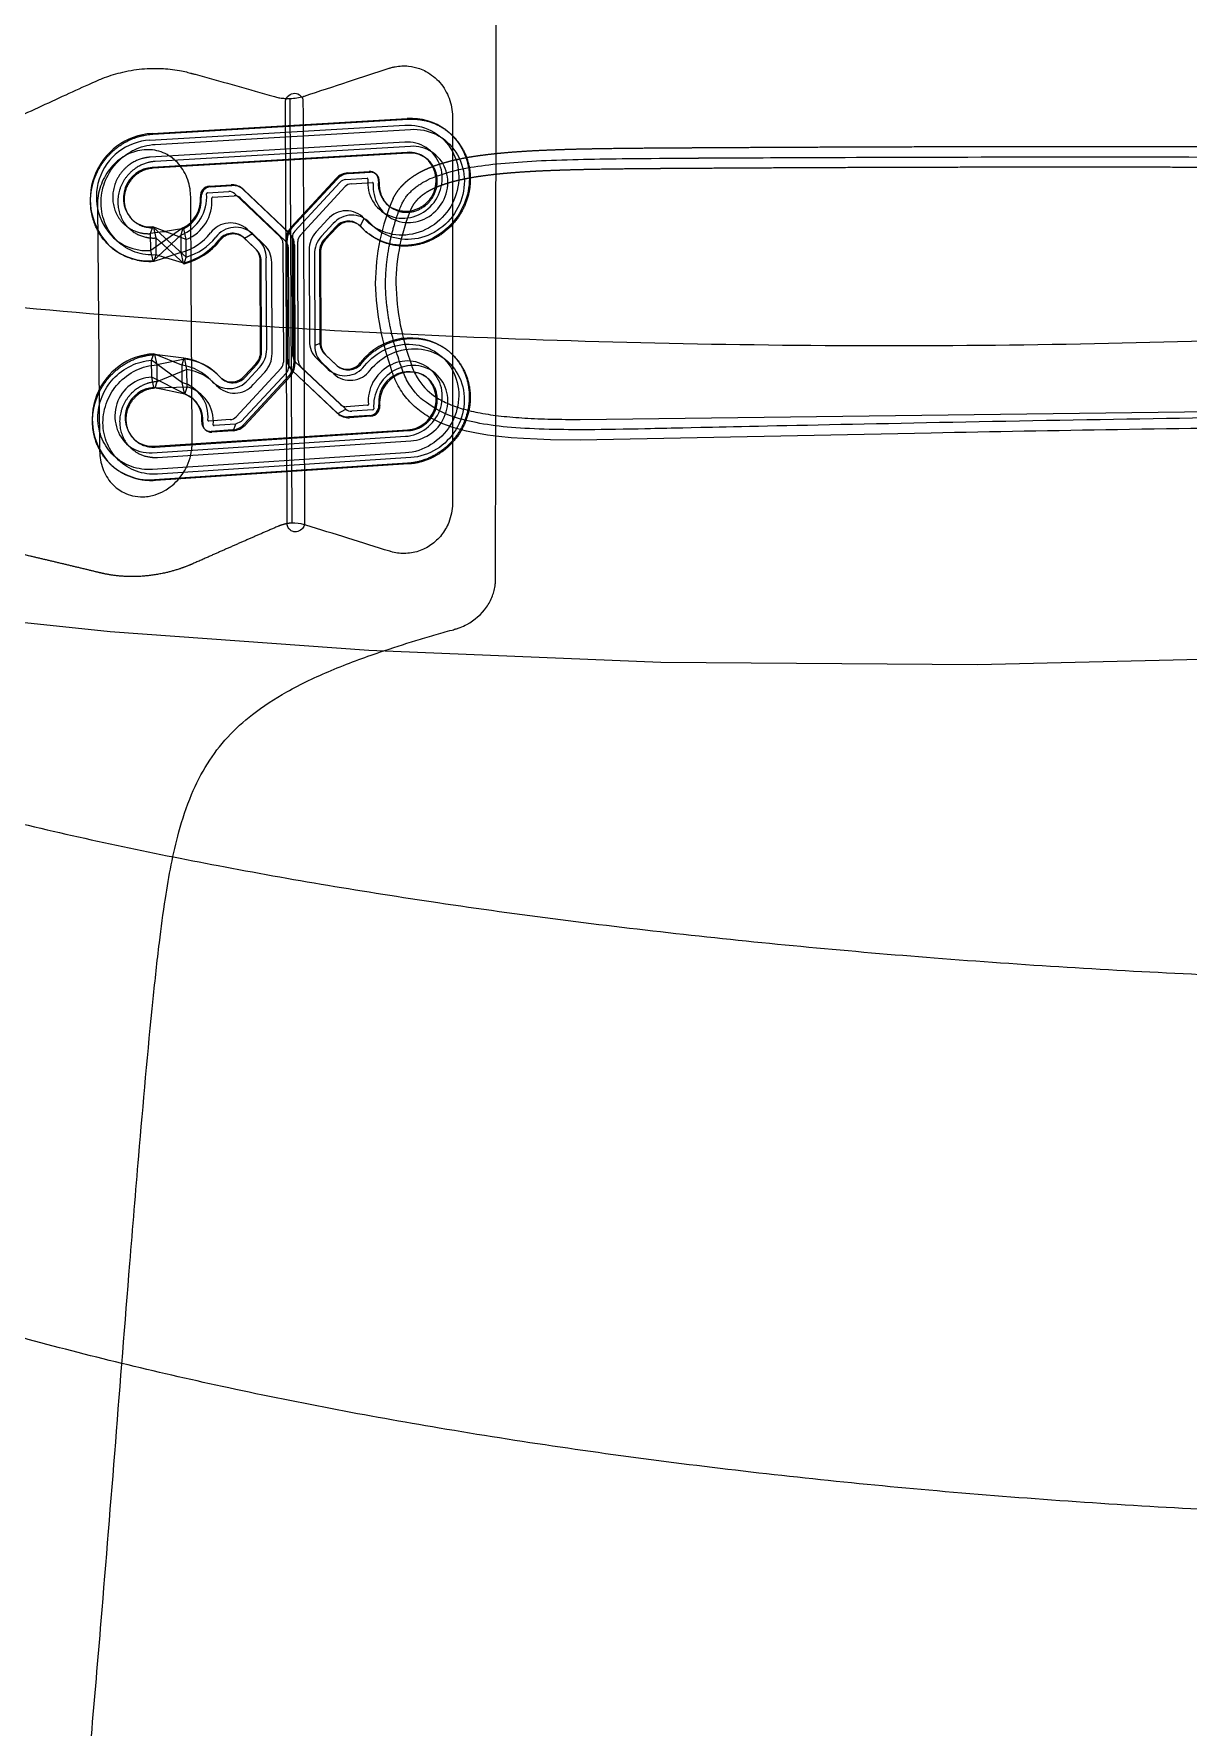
# Model space of a CAD drawing. Header units: millimetres. Extents: x 0 to 1863, y -681 to 0.
# Drawn here: x 881.3 to 947.8, y -183.3 to -85.7 of the extents above; entities that cross this region are included whole.
import ezdxf

# ---------------------------------------------------------------- set-up
doc = ezdxf.new("R2010")
doc.units = ezdxf.units.MM
doc.header["$MEASUREMENT"] = 0
doc.layers.add('Make2D$hidden$lines', color=7, linetype='Continuous', true_color=0xffffff)
doc.layers.add('Make2D$visible$lines', color=178, linetype='Continuous', true_color=0x000000)

msp = doc.modelspace()

# ---------------------------------------------------------------- linework, layer by layer
at = {"layer": 'Make2D$hidden$lines'}
for p, q in [((896.058, -89.441), (896.158, -113.923)), ((888.108, -91.461), (902.815, -90.599)), ((888.158, -91.501), (902.868, -90.639)), ((887.987, -91.851), (902.683, -90.988)), ((888.286, -92.094), (903.001, -91.228)), ((905.037, -91.258), (905.064, -91.279)), ((902.684, -91.964), (887.995, -92.832)), ((902.817, -92.553), (888.122, -93.424)), ((902.87, -92.594), (888.172, -93.465)), ((903.002, -92.206), (888.293, -93.076)), ((899.395, -93.733), (900.628, -93.66)), ((899.448, -93.774), (900.68, -93.7)), ((891.421, -94.499), (892.663, -94.424)), ((891.471, -94.54), (892.713, -94.465)), ((893.29, -94.622), (893.312, -94.64)), ((893.327, -94.653), (893.346, -94.671)), ((893.346, -94.671), (895.975, -97.176)), ((896.122, -96.871), (898.719, -94.06)), ((896.173, -96.913), (898.771, -94.1)), ((896.333, -97.092), (898.928, -94.282)), ((896.642, -97.341), (899.241, -94.528)), ((899.266, -94.119), (900.498, -94.046)), ((899.579, -94.364), (900.813, -94.29)), ((900.961, -93.761), (900.988, -93.782)), ((891.297, -94.886), (892.538, -94.812)), ((891.601, -95.133), (892.843, -95.059)), ((892.88, -94.935), (895.509, -97.438)), ((893.185, -95.182), (895.817, -97.688)), ((893.397, -94.712), (896.027, -97.217)), ((901.775, -95.654), (901.757, -95.64)), ((887.054, -96.513), (887.02, -96.485)), ((898.238, -96.412), (897.571, -97.135)), ((900.108, -96.808), (900.339, -96.365)), ((888.028, -97.237), (888.148, -96.852)), ((888.716, -97.132), (888.028, -97.237)), ((888.035, -98.214), (888.028, -97.237)), ((889.752, -97), (888.035, -98.214)), ((888.148, -96.852), (888.198, -96.894)), ((890.066, -97.573), (888.148, -96.852)), ((889.766, -97.322), (888.163, -98.807)), ((888.198, -96.894), (888.326, -97.487)), ((890.073, -98.586), (888.198, -96.894)), ((888.326, -97.487), (888.333, -98.465)), ((889.951, -98.98), (888.326, -97.487)), ((889.937, -96.946), (888.747, -97.128)), ((889.887, -96.905), (889.766, -97.322)), ((889.766, -97.322), (889.772, -98.334)), ((889.887, -96.905), (889.774, -96.984)), ((889.937, -96.946), (889.887, -96.905)), ((890.066, -97.573), (889.937, -96.946)), ((890.073, -98.586), (890.066, -97.573)), ((893.331, -97.416), (893.359, -97.438)), ((893.38, -97.459), (893.358, -97.439)), ((894.057, -98.102), (893.38, -97.459)), ((893.431, -97.501), (893.897, -97.238)), ((894.108, -98.144), (893.431, -97.501)), ((894.268, -97.632), (893.591, -96.989)), ((894.574, -97.882), (893.897, -97.238)), ((895.872, -104.436), (895.844, -97.578)), ((895.923, -104.479), (895.895, -97.619)), ((896.222, -104.298), (896.194, -97.445)), ((898.55, -96.66), (897.881, -97.384)), ((898.707, -96.84), (898.04, -97.562)), ((898.759, -96.881), (898.091, -97.604)), ((899.998, -96.703), (900.02, -96.721)), ((900.548, -97.218), (900.523, -97.199)), ((888.163, -98.807), (888.035, -98.214)), ((888.333, -98.465), (888.212, -98.848)), ((889.859, -98.925), (888.333, -98.465)), ((889.772, -98.334), (888.784, -98.66)), ((889.772, -98.334), (889.901, -98.937)), ((889.951, -98.98), (890.073, -98.586)), ((895.651, -97.774), (895.68, -104.643)), ((895.959, -98.025), (895.988, -104.903)), ((896.26, -97.849), (896.287, -104.721)), ((896.311, -97.891), (896.338, -104.764)), ((896.529, -104.557), (896.503, -97.694)), ((897.154, -98.193), (897.173, -103.436)), ((897.464, -98.443), (897.482, -103.693)), ((897.762, -98.268), (897.779, -103.513)), ((897.813, -98.309), (897.831, -103.556)), ((888.212, -98.848), (888.163, -98.807)), ((888.754, -98.67), (888.212, -98.848)), ((889.901, -98.937), (889.881, -98.931)), ((889.901, -98.937), (889.924, -98.957)), ((889.944, -98.974), (889.951, -98.98)), ((894.367, -104.038), (894.342, -98.776)), ((894.418, -104.081), (894.393, -98.818)), ((894.719, -103.9), (894.694, -98.641)), ((895.025, -104.158), (895.002, -98.893)), ((888.083, -104.542), (888.203, -104.164)), ((888.203, -104.164), (888.252, -104.207)), ((888.284, -104.197), (888.203, -104.164)), ((888.252, -104.207), (888.38, -104.801)), ((889.938, -104.427), (888.252, -104.207)), ((889.816, -104.815), (888.311, -104.208)), ((889.938, -104.427), (889.816, -104.815)), ((889.988, -104.47), (889.938, -104.427)), ((897.831, -103.556), (897.482, -103.693)), ((897.596, -104.436), (898.266, -105.071)), ((898.061, -104.18), (898.731, -104.816)), ((898.113, -104.223), (898.782, -104.859)), ((889.823, -105.819), (888.083, -104.542)), ((888.09, -105.512), (888.083, -104.542)), ((889.988, -104.47), (888.38, -104.801)), ((888.38, -104.801), (888.387, -105.773)), ((890.116, -105.075), (888.387, -105.773)), ((889.816, -104.815), (889.823, -105.819)), ((890.116, -105.075), (889.988, -104.47)), ((890.123, -106.081), (890.116, -105.075)), ((895.541, -104.995), (892.95, -107.799)), ((895.849, -105.255), (893.253, -108.063)), ((896.009, -105.425), (893.417, -108.23)), ((893.422, -105.465), (894.09, -104.742)), ((893.473, -105.508), (894.141, -104.786)), ((893.636, -105.678), (894.303, -104.956)), ((893.941, -105.939), (894.609, -105.216)), ((898.758, -107.567), (896.155, -105.103)), ((898.81, -107.611), (896.206, -105.147)), ((898.965, -107.096), (896.363, -104.632)), ((899.276, -107.357), (896.671, -104.891)), ((897.905, -104.695), (898.576, -105.33)), ((898.731, -104.816), (898.773, -104.853)), ((898.781, -104.86), (898.773, -104.853)), ((889.951, -106.446), (888.09, -105.512)), ((888.217, -106.106), (888.09, -105.512)), ((888.267, -106.149), (888.217, -106.106)), ((888.341, -106.133), (888.217, -106.106)), ((888.387, -105.773), (888.267, -106.149)), ((890.123, -106.081), (888.267, -106.149)), ((890.001, -106.49), (888.37, -106.139)), ((889.823, -105.819), (889.951, -106.446)), ((890.001, -106.49), (890.123, -106.081)), ((892.12, -105.599), (892.094, -105.578)), ((896.061, -105.468), (893.467, -108.274)), ((903.921, -105.519), (903.955, -105.547)), ((890.441, -106.736), (889.951, -106.446)), ((889.951, -106.446), (890.001, -106.49)), ((890.441, -106.736), (890.445, -106.739)), ((898.81, -107.611), (899.276, -107.357)), ((900.526, -107.136), (899.301, -107.215)), ((892.612, -107.963), (891.378, -108.042)), ((892.915, -108.227), (891.679, -108.306)), ((892.915, -108.227), (892.791, -108.601)), ((893.253, -108.063), (892.915, -108.227)), ((898.795, -107.6), (898.758, -107.567)), ((898.809, -107.612), (898.795, -107.6)), ((900.657, -107.728), (899.432, -107.807)), ((900.709, -107.771), (899.484, -107.85)), ((900.839, -107.398), (899.613, -107.477)), ((887.09, -109.112), (887.075, -109.098)), ((888.123, -109.869), (902.705, -108.922)), ((888.243, -109.496), (902.835, -108.551)), ((888.292, -109.541), (902.888, -108.594)), ((888.419, -110.136), (903.02, -109.186)), ((891.166, -108.534), (891.144, -108.515)), ((892.741, -108.557), (891.506, -108.637)), ((892.791, -108.601), (891.557, -108.681)), ((902.706, -109.884), (888.13, -110.835)), ((903.021, -110.149), (888.426, -111.103)), ((885.754, -110.578), (885.734, -110.56)), ((902.838, -110.475), (888.257, -111.43)), ((902.89, -110.519), (888.306, -111.474))]:
    msp.add_line(p, q, dxfattribs=at)
for points in [[(897.482, -103.693), (897.482, -103.693, 0.205023), (897.905, -104.695)], [(955.043, -108.378, 0.001035), (943.741, -108.542, 0.000769), (933.008, -108.736), (912.779, -109.138), (911.074, -109.12), (910.293, -109.095), (909.512, -109.056), (908.8, -109.006), (908.09, -108.936), (907.767, -108.898), (907.445, -108.853), (907.124, -108.802), (906.804, -108.746), (906.512, -108.688), (906.223, -108.623), (905.935, -108.55), (905.649, -108.47), (905.387, -108.389), (905.128, -108.298), (904.873, -108.199), (904.622, -108.091), (904.505, -108.037), (904.389, -107.98), (904.274, -107.92), (904.161, -107.858), (904.049, -107.794), (903.939, -107.727), (903.83, -107.658), (903.723, -107.586), (903.621, -107.514), (903.52, -107.438), (903.422, -107.361), (903.326, -107.28), (903.232, -107.198), (903.141, -107.114), (903.052, -107.027), (902.965, -106.937), (902.881, -106.845), (902.799, -106.751), (902.72, -106.654), (902.644, -106.555), (902.57, -106.453), (902.499, -106.349), (902.43, -106.243), (902.365, -106.135), (902.301, -106.022), (902.239, -105.906), (902.181, -105.789), (902.126, -105.671), (902.073, -105.551), (902.024, -105.43), (901.978, -105.307), (901.936, -105.184)], [(903.055, -104.805, 0.052083), (903.382, -105.531, 0.111037), (904.393, -106.607, 0.044246), (905.11, -107.008, 0.034365), (905.985, -107.33, 0.02551), (907.023, -107.577, 0.018468), (908.223, -107.755, 0.01307), (909.584, -107.87, 0.009059), (911.104, -107.931, 0.005906), (912.781, -107.949), (982.43, -107.071), (995.889, -107.304), (1009.528, -107.908), (1014.337, -108.242)]]:
    msp.add_lwpolyline(points, format="xyb", dxfattribs=at)
for centre, radius, start, end in [((903.028, -93.954), 3.362, 53.30694, 93.64145), ((888.346, -95.254), 3.801, 93.59103, 225.68241), ((888.174, -95.122), 3.277, 93.27282, 230.27747), ((902.918, -94.119), 1.569, 52.87997, 93.67939), ((888.228, -95.191), 1.77, 93.434, 226.96323), ((900.66, -94.154), 0.495, 52.46247, 93.66302), ((900.711, -94.197), 0.498, 353.62971, 93.50609), ((902.733, -94.194), 1.746, 236.90264, 47.4481), ((891.465, -95.068), 0.571, 94.41727, 184.87921), ((891.515, -95.109), 0.571, 94.41843, 184.8774), ((892.721, -95.332), 0.909, 51.2941, 93.71258), ((892.773, -95.371), 0.907, 46.56208, 93.75988), ((899.464, -94.739), 1.008, 93.88641, 137.63787), ((899.516, -94.78), 1.008, 93.88752, 137.63777), ((899.301, -94.623), 0.504, 93.93278, 137.59647), ((899.614, -94.868), 0.505, 93.93942, 137.59589), ((900.501, -94.091), 0.0452, 353.64793, 93.51198), ((900.815, -94.336), 0.0453, 353.6361, 93.51995), ((900.639, -94.164), 0.516, 354.65586, 47.60103), ((902.772, -94.369), 1.627, 174.4683, 231.39174), ((888.911, -95.137), 2.347, 291.36299, 4.74715), ((889.074, -95.268), 1.828, 296.41416, 4.75107), ((889.124, -95.309), 1.828, 296.41448, 4.74934), ((889.21, -95.384), 2.351, 291.36618, 4.73652), ((891.301, -94.938), 0.0518, 94.38118, 184.91374), ((891.605, -95.185), 0.0519, 94.3882, 184.90285), ((892.568, -95.265), 0.454, 46.62098, 93.72283), ((892.873, -95.512), 0.455, 46.62125, 93.72988), ((913.679, -100.213), 12.705, 156.86282, 179.52969), ((888.044, -95.257), 1.599, 232.1307, 273.73948), ((892.629, -98.059), 1.439, 48.0647, 143.1935), ((899.31, -97.333), 1.413, 43.25787, 139.32111), ((899.623, -97.582), 1.415, 43.26299, 139.3266), ((899.426, -97.469), 0.955, 53.26096, 138.78627), ((899.474, -97.498), 0.944, 43.37579, 139.22317), ((913.677, -100.219), 11.52, 157.22042, 179.44925), ((888.789, -97.617), 0.49, 72.39334, 98.55619), ((889.882, -97.176), 0.219, 99.63367, 126.43732), ((888.853, -95.108), 3.354, 285.91642, 321.48241), ((888.944, -95.191), 3.866, 284.3287, 321.50249), ((889.152, -95.355), 3.36, 285.92152, 321.48038), ((892.934, -98.311), 1.441, 48.07135, 143.19732), ((892.741, -98.181), 0.966, 52.37224, 142.91024), ((892.79, -98.217), 0.962, 48.17886, 143.09791), ((895.185, -97.773), 0.466, 359.79821, 45.96932), ((896.884, -97.579), 1.04, 137.12071, 179.93094), ((896.935, -97.62), 1.04, 137.12031, 179.92944), ((895.329, -97.845), 0.931, 359.74059, 45.99398), ((895.38, -97.887), 0.931, 359.73903, 45.9936), ((896.715, -97.446), 0.521, 137.15908, 179.88419), ((897.024, -97.695), 0.521, 137.15668, 179.87515), ((898.716, -98.197), 1.561, 137.15312, 179.85484), ((899.028, -98.447), 1.564, 137.15072, 179.84576), ((898.802, -98.27), 1.04, 137.1117, 179.87835), ((898.854, -98.312), 1.04, 137.1113, 179.87684), ((899.448, -97.397), 0.885, 41.76412, 49.79491), ((902.556, -94.626), 3.279, 221.71513, 231.68079), ((887.936, -95.393), 3.421, 231.68515, 273.80528), ((887.842, -95.245), 2.975, 233.75252, 273.72885), ((888.994, -95.232), 3.867, 284.3296, 321.50216), ((893.411, -98.772), 0.93, 359.79692, 46.06954), ((893.462, -98.814), 0.931, 359.79537, 46.06918), ((893.297, -98.637), 1.398, 359.83082, 46.01226), ((893.603, -98.889), 1.399, 359.82154, 46.01008), ((895.493, -98.023), 0.466, 359.78888, 45.96707), ((888.883, -99.05), 0.402, 77.43853, 108.72114), ((889.781, -99.159), 0.246, 48.52863, 71.69023), ((917.01, -99.7), 16.041, 181.4598, 199.99134), ((917.02, -99.701), 14.868, 181.57173, 200.08015), ((898.553, -103.442), 1.38, 179.73946, 226.07777), ((902.996, -106.863), 3.609, 54.26854, 142.66438), ((888.428, -107.925), 3.768, 93.42228, 224.37364), ((888.452, -103.783), 0.447, 247.96231, 258.965), ((889.529, -107.768), 3.367, 50.00206, 83.02224), ((893.331, -104.037), 1.036, 317.07714, 359.9445), ((893.381, -104.08), 1.037, 317.07673, 359.94299), ((893.163, -103.897), 1.556, 317.11559, 359.89767), ((893.467, -104.155), 1.559, 317.11313, 359.88862), ((896.791, -104.44), 0.919, 179.73789, 226.17811), ((896.682, -104.3), 0.46, 179.772, 226.12063), ((898.698, -103.518), 0.919, 179.6817, 226.10267), ((898.75, -103.561), 0.919, 179.68013, 226.10233), ((889.381, -107.683), 2.902, 42.24895, 81.36223), ((889.583, -107.8), 3.354, 42.24319, 83.075), ((889.68, -107.947), 2.905, 42.248, 81.36853), ((889.55, -107.733), 3.326, 42.1535, 48.48704), ((895.161, -104.642), 0.519, 317.10968, 359.86824), ((895.468, -104.902), 0.52, 317.10722, 359.85915), ((896.842, -104.484), 0.919, 179.73633, 226.17778), ((895.25, -104.719), 1.036, 317.0682, 359.89176), ((895.302, -104.762), 1.037, 317.06779, 359.89024), ((896.99, -104.559), 0.46, 179.76265, 226.11863), ((899.214, -104.005), 1.427, 228.32375, 323.2545), ((899.526, -104.263), 1.429, 228.33079, 323.25835), ((899.415, -104.146), 0.954, 228.41406, 323.1582), ((899.36, -104.094), 0.961, 234.5083, 322.86579), ((902.91, -106.938), 1.742, 54.52485, 185.92496), ((888.213, -107.756), 2.247, 93.13345, 230.10436), ((888.315, -107.858), 1.754, 93.20288, 224.99564), ((888.438, -105.684), 0.458, 257.87989, 268.79259), ((889.3, -107.79), 2.039, 354.31768, 75.14575), ((889.6, -108.054), 2.042, 354.30657, 75.15055), ((892.557, -104.748), 1.424, 223.74342, 319.2157), ((892.861, -105.008), 1.426, 223.74931, 319.22097), ((892.673, -104.906), 0.886, 222.15258, 229.22496), ((892.753, -104.886), 0.952, 223.82649, 319.12541), ((892.699, -104.83), 0.962, 233.01793, 318.71981), ((902.724, -106.799), 1.756, 273.64349, 45.09475), ((889.442, -107.981), 1.593, 354.44565, 69.44111), ((889.361, -107.946), 1.623, 354.87461, 45.89988), ((899.27, -106.77), 0.446, 226.83269, 274.04565), ((899.581, -107.032), 0.447, 226.83332, 274.05315), ((900.522, -107.085), 0.0516, 274.63875, 4.50808), ((900.611, -107.162), 0.568, 274.69259, 4.44946), ((900.663, -107.205), 0.568, 274.69381, 4.44756), ((900.835, -107.347), 0.0516, 274.64608, 4.49671), ((891.484, -108.137), 0.509, 174.85445, 228.11147), ((891.521, -108.186), 0.497, 174.16688, 274.07472), ((891.375, -107.997), 0.0451, 174.10959, 274.11135), ((891.676, -108.261), 0.0451, 174.09849, 274.12034), ((892.575, -107.456), 0.508, 274.16373, 317.52809), ((892.667, -107.545), 1.015, 274.13647, 317.56539), ((892.718, -107.589), 1.015, 274.13763, 317.56527), ((899.42, -106.961), 0.892, 226.80884, 274.10236), ((899.369, -106.913), 0.895, 232.68949, 274.02787), ((888.13, -107.915), 1.586, 229.12169, 274.07013), ((891.471, -108.14), 0.498, 232.24887, 274.03052), ((887.98, -107.824), 2.05, 233.92799, 273.98762), ((888.013, -108.04), 3.398, 229.06461, 274.11272)]:
    msp.add_arc(centre, radius, start, end, dxfattribs=at)
for points, knots in [([(821.06, -315.364), (820.997, -313.765), (821.187, -310.556), (822.391, -305.813), (824.468, -301.198), (827.194, -296.996), (830.405, -293.123), (833.934, -289.578), (837.28, -286.656), (840.866, -283.725), (843.724, -281.47), (846.436, -279.276), (848.291, -277.724), (851.123, -275.246), (854.693, -271.892), (858.983, -267.346), (862.988, -262.466), (867.958, -255.336), (872.214, -247.311), (875.667, -238.398), (877.982, -230.644), (879.914, -222.055), (881.494, -212.664), (882.864, -202.023), (884.072, -190.167), (885.407, -174.79), (886.437, -161.415), (887.414, -149.46), (887.964, -143.292), (888.49, -138.343), (888.916, -135.121), (889.451, -132.244), (890.301, -129.642), (891.238, -127.791), (892.426, -126.227), (893.971, -124.824), (895.981, -123.531), (898.474, -122.36), (900.983, -121.434), (902.973, -120.798), (904.353, -120.387), (905.099, -120.175), (905.509, -120.061), (905.592, -120.037), (905.699, -120.004), (905.926, -119.923), (906.585, -119.62), (907.185, -119.106), (907.582, -118.465), (907.731, -118.141), (907.837, -117.802), (907.893, -117.49), (907.906, -117.269), (907.91, -113.675), (907.928, -96.185), (907.947, -78.684), (907.961, -64.621), (907.951, -64.105), (907.826, -63.268), (907.362, -62.01), (906.723, -61.062), (905.674, -60.03), (904.534, -59.344), (903.197, -58.966), (902.396, -58.88), (901.952, -58.875), (901.778, -58.879), (901.193, -58.902), (899.862, -58.956), (897.718, -59.051), (895.183, -59.176), (891.63, -59.367), (881.765, -59.979), (869.656, -61.054), (856.364, -62.792), (850.214, -63.792), (847.212, -64.339)], [0, 0, 0, 0, 2.032832, 4.066655, 6.193424, 8.442075, 10.416314, 12.580964, 14.792806, 16.060433, 18.465795, 19.419703, 20.492604, 21.540716, 24.201876, 26.714563, 29.480462, 32.219581, 37.749981, 40.989229, 44.357271, 48.026405, 52.173452, 56.455467, 61.660085, 67.317079, 76.071119, 78.70791, 82.561405, 83.940272, 85.033133, 86.691755, 87.653418, 88.503782, 89.318574, 90.139071, 91.145209, 92.348117, 93.633726, 94.542225, 95.002736, 95.463606, 95.528441, 95.542853, 95.573108, 95.671007, 95.849803, 96.493222, 96.649494, 96.8045, 96.947093, 97.099331, 97.206475, 97.228378, 101.666367, 119.434375, 119.468981, 119.539326, 120.089948, 120.536597, 121.236647, 121.527601, 122.403674, 122.902289, 123.285568, 123.424076, 123.466529, 123.50758, 124.168144, 125.15876, 126.235147, 127.393374, 129.680695, 138.797452, 142.837495, 146.714666, 146.714666, 146.714666, 146.714666]), ([(876.723, -91.293), (877.067, -91.254), (877.799, -91.17), (878.547, -91.087), (878.995, -91.038), (879.167, -91.01), (879.391, -90.953), (879.591, -90.878), (879.769, -90.799), (880.938, -90.248), (882.586, -89.487), (884.218, -88.743), (884.811, -88.475), (885.004, -88.389), (885.472, -88.195), (886.325, -87.92), (887.51, -87.714), (888.702, -87.692), (889.589, -87.806), (890.105, -87.922), (890.28, -87.967), (890.343, -87.984), (890.374, -87.993), (890.458, -88.016), (891.247, -88.233), (892.728, -88.645), (894.252, -89.076), (895.104, -89.319), (895.333, -89.384), (895.547, -89.427), (895.806, -89.45), (895.977, -89.447), (896.058, -89.441)], [0, 0, 0, 0, 0.439907, 0.936306, 0.957158, 1.012733, 1.156958, 1.250494, 1.284287, 1.40385, 2.893278, 3.591084, 3.682493, 3.720393, 3.860105, 4.325625, 4.858074, 5.384337, 5.835441, 5.991653, 6.056833, 6.065141, 6.074833, 6.097332, 6.176103, 7.115374, 8.049993, 8.189223, 8.240885, 8.353126, 8.466023, 8.570174, 8.570174, 8.570174, 8.570174]), ([(896.058, -89.441), (896.318, -89.438), (896.601, -89.398), (897.716, -89.035), (899.365, -88.492), (901.009, -87.954), (901.836, -87.683), (901.949, -87.65), (902.302, -87.568), (902.856, -87.545), (903.455, -87.682), (904.093, -87.965), (904.749, -88.494), (905.291, -89.419), (905.419, -90.133), (905.419, -90.503), (905.42, -97.933), (905.42, -105.367), (905.42, -113.165), (905.288, -113.823), (904.822, -114.635), (904.213, -115.212), (903.464, -115.588), (902.658, -115.719), (902.1, -115.642), (900.223, -115.059), (898.56, -114.537), (896.682, -113.954), (896.402, -113.924), (896.158, -113.923)], [0, 0, 0, 0, 0.330736, 0.358756, 1.489837, 2.537163, 2.556772, 2.595941, 2.686823, 3.016822, 3.293726, 3.461864, 3.901342, 4.347178, 4.80225, 4.809906, 4.816796, 14.244974, 14.257494, 14.7268, 15.08243, 15.436775, 15.780283, 16.136168, 16.461646, 16.488788, 18.63413, 18.676309, 18.987856, 18.987856, 18.987856, 18.987856]), ([(896.807, -89.61), (896.808, -89.49), (896.705, -89.246), (896.335, -89.101), (895.961, -89.238), (895.808, -89.492), (895.797, -89.65), (895.806, -91.875), (895.827, -96.983), (895.852, -102.946), (895.871, -107.57), (895.882, -110.138), (895.891, -112.278), (895.896, -113.578), (895.899, -114.036), (895.909, -114.077), (895.917, -114.113), (895.937, -114.165), (895.971, -114.231), (896.037, -114.309), (896.129, -114.376), (896.226, -114.413), (896.302, -114.426), (896.365, -114.43), (896.52, -114.421), (896.735, -114.318), (896.874, -114.104), (896.897, -113.964), (896.898, -113.91), (896.867, -105.806), (896.837, -97.707), (896.807, -89.61)], [0, 0, 0, 0, 0.153454, 0.308961, 0.47018, 0.629832, 0.665171, 0.668758, 3.45849, 7.156499, 8.246863, 9.334799, 10.420316, 10.966272, 10.986616, 11.002734, 11.018762, 11.034745, 11.073256, 11.112126, 11.164328, 11.216939, 11.242095, 11.263002, 11.296312, 11.438775, 11.552201, 11.610624, 11.61715, 11.62016, 21.910214, 21.910214, 21.910214, 21.910214]), ([(902.683, -90.988), (903.193, -90.957), (904.231, -91.161), (905.417, -92.226), (905.91, -93.759), (905.617, -95.365), (904.628, -96.675), (903.167, -97.391), (901.565, -97.32), (900.675, -96.744), (900.339, -96.365)], [0, 0, 0, 0, 0.650947, 1.296495, 1.954494, 2.630416, 3.313172, 3.985553, 4.639433, 5.283928, 5.283928, 5.283928, 5.283928]), ([(905.09, -91.299), (905.449, -91.579), (906.063, -92.309), (906.477, -93.703), (906.322, -95.155), (905.666, -96.437), (904.613, -97.416), (903.264, -97.955), (901.817, -97.925), (900.956, -97.525), (900.593, -97.252)], [0, 0, 0, 0, 0.578895, 1.187358, 1.809548, 2.400379, 2.989882, 3.60841, 4.212888, 4.789855, 4.789855, 4.789855, 4.789855]), ([(903.001, -91.228), (903.512, -91.198), (904.551, -91.402), (905.739, -92.468), (906.232, -94.003), (905.938, -95.611), (904.948, -96.923), (903.484, -97.639), (901.88, -97.569), (900.99, -96.992), (900.653, -96.613)], [0, 0, 0, 0, 0.651767, 1.298089, 1.956908, 2.633742, 3.317462, 3.990775, 4.645497, 5.290768, 5.290768, 5.290768, 5.290768]), ([(884.963, -95.605), (884.96, -95.234), (885.08, -94.491), (885.605, -93.505), (886.403, -92.763), (887.378, -92.372), (888.408, -92.391), (889.333, -92.835), (890.015, -93.633), (890.294, -94.453), (890.334, -94.972), (890.336, -95.381), (890.341, -96.093), (890.37, -100.793), (890.399, -105.291), (890.424, -109.371), (890.415, -109.495), (890.407, -109.597), (890.373, -109.876), (890.218, -110.542), (889.779, -111.294), (889.219, -111.812), (888.781, -112.103), (888.377, -112.279), (887.955, -112.382), (887.521, -112.428), (887.008, -112.378), (886.516, -112.201), (885.969, -111.866), (885.425, -111.26), (885.135, -110.458), (885.087, -109.939), (885.085, -109.758), (885.044, -105.035), (885.004, -100.319), (884.963, -95.605)], [0, 0, 0, 0, 0.471846, 0.944175, 1.399881, 1.836379, 2.254232, 2.680673, 3.110725, 3.561861, 3.763739, 3.77051, 4.081961, 4.667686, 9.744506, 9.798271, 9.852103, 9.902334, 9.929397, 10.209048, 10.766719, 11.013554, 11.174031, 11.433717, 11.569993, 11.725635, 11.987188, 12.219064, 12.385515, 12.798872, 13.233743, 13.451208, 13.459851, 13.463692, 19.453725, 19.453725, 19.453725, 19.453725]), ([(888.333, -98.465), (887.929, -98.49), (887.104, -98.377), (886.056, -97.734), (885.345, -96.714), (885.089, -95.506), (885.309, -94.248), (885.862, -93.33), (886.501, -92.741), (887.232, -92.288), (887.862, -92.119), (888.286, -92.094)], [0, 0, 0, 0, 0.514579, 1.036528, 1.528645, 2.063204, 2.574367, 3.125354, 3.400577, 3.674075, 4.213404, 4.213404, 4.213404, 4.213404]), ([(900.546, -94.096), (900.51, -94.526), (900.688, -95.405), (901.688, -96.313), (903.037, -96.437), (904.232, -95.771), (904.899, -94.571), (904.82, -93.209), (903.974, -92.155), (903.106, -91.938), (902.684, -91.964)], [0, 0, 0, 0, 0.550346, 1.086453, 1.628479, 2.188303, 2.755028, 3.309299, 3.847328, 4.38681, 4.38681, 4.38681, 4.38681]), ([(900.86, -94.341), (900.824, -94.772), (901.003, -95.652), (902.004, -96.561), (903.354, -96.684), (904.551, -96.017), (905.22, -94.816), (905.14, -93.452), (904.294, -92.397), (903.425, -92.18), (903.002, -92.206)], [0, 0, 0, 0, 0.551044, 1.087794, 1.630514, 2.191117, 2.758635, 3.313626, 3.852302, 4.39246, 4.39246, 4.39246, 4.39246]), ([(900.358, -104.859), (900.691, -104.443), (901.544, -103.777), (903.125, -103.486), (904.622, -104.008), (905.633, -105.225), (905.904, -106.802), (905.402, -108.346), (904.259, -109.506), (903.228, -109.85), (902.706, -109.884)], [0, 0, 0, 0, 0.677502, 1.337981, 1.980651, 2.621184, 3.276919, 3.950373, 4.627798, 5.291949, 5.291949, 5.291949, 5.291949]), ([(900.671, -105.118), (901.005, -104.701), (901.859, -104.035), (903.442, -103.743), (904.941, -104.266), (905.953, -105.484), (906.224, -107.063), (905.721, -108.609), (904.576, -109.771), (903.544, -110.115), (903.021, -110.149)], [0, 0, 0, 0, 0.678455, 1.339815, 1.983271, 2.624564, 3.281123, 3.955494, 4.633871, 5.298923, 5.298923, 5.298923, 5.298923]), ([(888.13, -110.835), (887.72, -110.862), (886.891, -110.751), (885.847, -110.103), (885.15, -109.092), (884.902, -107.868), (885.149, -106.626), (885.832, -105.547), (886.845, -104.789), (887.672, -104.567), (888.083, -104.542)], [0, 0, 0, 0, 0.523235, 1.039783, 1.525891, 2.0539, 2.593582, 3.105868, 3.65077, 4.173711, 4.173711, 4.173711, 4.173711]), ([(888.426, -111.103), (888.015, -111.13), (887.185, -111.019), (886.141, -110.37), (885.443, -109.357), (885.195, -108.132), (885.442, -106.888), (886.126, -105.808), (887.141, -105.049), (887.968, -104.826), (888.38, -104.801)], [0, 0, 0, 0, 0.523902, 1.041075, 1.527767, 2.056442, 2.596852, 3.109859, 3.655532, 4.179186, 4.179186, 4.179186, 4.179186]), ([(902.705, -108.922), (903.14, -108.895), (903.992, -108.561), (904.806, -107.466), (904.916, -106.116), (904.238, -104.957), (902.997, -104.449), (901.68, -104.764), (900.73, -105.746), (900.534, -106.643), (900.573, -107.081)], [0, 0, 0, 0, 0.553161, 1.116277, 1.668961, 2.203747, 2.736576, 3.286393, 3.850268, 4.407911, 4.407911, 4.407911, 4.407911]), ([(903.02, -109.186), (903.456, -109.158), (904.309, -108.824), (905.124, -107.728), (905.234, -106.376), (904.556, -105.216), (903.313, -104.707), (901.995, -105.023), (901.043, -106.006), (900.847, -106.904), (900.886, -107.343)], [0, 0, 0, 0, 0.553916, 1.117822, 1.671231, 2.206658, 2.740136, 3.29069, 3.855359, 4.413751, 4.413751, 4.413751, 4.413751]), ([(869.878, -128.359), (873.3, -129.408), (880.607, -131.365), (892.197, -133.818), (905.041, -135.959), (918.81, -137.72), (933.453, -139.089), (948.535, -140.024), (963.98, -140.513), (974.321, -140.533), (979.504, -140.464)], [0, 0, 0, 0, 4.548652, 9.609025, 15.051784, 21.093643, 27.246233, 33.740301, 40.295012, 46.8817, 46.8817, 46.8817, 46.8817]), ([(978.497, -171.341), (973.407, -171.418), (963.228, -171.396), (948.014, -170.848), (933.134, -169.798), (918.685, -168.258), (905.094, -166.276), (892.411, -163.864), (880.944, -161.095), (873.723, -158.889), (870.335, -157.703)], [0, 0, 0, 0, 6.468967, 12.93524, 19.344326, 25.422626, 31.39958, 36.795565, 41.825346, 46.38631, 46.38631, 46.38631, 46.38631])]:
    msp.add_open_spline(points, degree=3, knots=knots, dxfattribs=at)
for points, weights, degree, knots in [([(902.868, -90.639), (904.827, -90.524), (905.884, -92.147), (906.938, -93.766), (906.123, -95.628), (905.31, -97.489), (903.376, -97.885), (901.441, -98.283), (900.161, -96.849)], [769.616140134, 675.787975167, 770.981480597, 677.264961274, 772.208213276, 677.940859894, 772.167665525, 677.193800999, 770.897143871], 2, [0, 0, 0, 3.251258, 3.251258, 6.502516, 6.502516, 9.753774, 9.753774, 13.005032, 13.005032, 13.005032]), ([(888.212, -98.848), (887.959, -98.864), (887.706, -98.843), (885.744, -98.69), (884.906, -96.91), (884.063, -95.133), (885.119, -93.376), (886.175, -91.617), (888.158, -91.501)], [1, 0.997447981359, 1, 0.864588534804, 1, 0.876546593292, 0.998567895774, 0.875914727266, 0.998891091158], 2, [0, 0, 0, 0.214497, 0.214497, 1.724906, 1.724906, 4.976164, 4.976164, 8.227422, 8.227422, 8.227422]), ([(901.206, -94.253), (901.108, -95.421), (902.135, -95.875), (903.16, -96.329), (904.002, -95.49), (904.843, -94.652), (904.428, -93.59), (904.017, -92.517), (902.87, -92.594)], [770.336049872, 636.1122551, 771.141541594, 636.848174284, 771.550867061, 636.787948334, 771.042123722, 620.400007928, 771.042123722], 2, [0, 0, 0, 2.699654, 2.699654, 5.399308, 5.399308, 8.098962, 8.098962, 8.937862, 8.937862, 8.937862]), ([(901.996, -95.221), (902.117, -94.978), (902.269, -94.753), (902.449, -94.549), (902.476, -94.519), (902.503, -94.489), (902.531, -94.46), (902.597, -94.39), (902.666, -94.323), (902.738, -94.259), (902.842, -94.166), (902.95, -94.08), (903.064, -93.999), (903.301, -93.832), (903.552, -93.687), (903.814, -93.564), (904.1, -93.431), (904.393, -93.317), (904.693, -93.222), (905.025, -93.118), (905.361, -93.029), (905.701, -92.957), (906.078, -92.875), (906.459, -92.807), (906.841, -92.752), (907.266, -92.69), (907.692, -92.639), (908.12, -92.598), (908.592, -92.552), (909.066, -92.514), (909.54, -92.485), (910.061, -92.452), (910.583, -92.426), (911.105, -92.406), (911.675, -92.384), (912.246, -92.366), (912.817, -92.353), (914.108, -92.325), (915.399, -92.307), (916.69, -92.299), (917.53, -92.293), (918.369, -92.287), (919.208, -92.282), (920.632, -92.273), (922.056, -92.265), (923.48, -92.258), (926.715, -92.241), (929.95, -92.229), (933.185, -92.221), (936.788, -92.213), (940.39, -92.21), (943.992, -92.214), (947.786, -92.219), (951.58, -92.232), (955.374, -92.253), (959.185, -92.275), (962.997, -92.309), (966.808, -92.354), (968.667, -92.377), (970.526, -92.403), (972.385, -92.433), (974.184, -92.462), (975.983, -92.495), (977.782, -92.533), (979.5, -92.569), (981.218, -92.61), (982.936, -92.656), (983.758, -92.679), (984.58, -92.702), (985.403, -92.728), (986.197, -92.752), (986.991, -92.778), (987.785, -92.806), (990.685, -92.906), (993.584, -93.029), (996.482, -93.177), (998.965, -93.303), (1001.446, -93.451), (1003.926, -93.621), (1004.978, -93.693), (1006.029, -93.77), (1007.08, -93.851), (1007.308, -93.868), (1007.535, -93.886), (1007.761, -93.904)], [1, 0.994360521642, 0.994360521642, 1, 0.999949470675, 0.999899361533, 0.999849732499, 0.999275565941, 0.999275565941, 0.999849732499, 0.998855875008, 0.998855875008, 0.999849732499, 0.997223376318, 0.997223376318, 0.999849732499, 0.998408452591, 0.998408452591, 0.999849732499, 0.999096655605, 0.999096655605, 0.999849732499, 0.99946434724, 0.99946434724, 0.999849732499, 0.999653651563, 0.999653651563, 0.999849732499, 0.999751627263, 0.999751627263, 0.999849732499, 0.999801836962, 0.999801836962, 0.999849732499, 0.999828631906, 0.999828631906, 0.999849732499, 0.999829852967, 0.999829852967, 0.999849732499, 0.999921155729, 0.999993418498, 1.00006427687, 1.00018452664, 1.00030063843, 1.00041241835, 1.00041176496, 1.00041176496, 1.00041241835, 1.00041137124, 1.00041137124, 1.00041241835, 1.00041062842, 1.00041062842, 1.00041241835, 1.00040911295, 1.00040911295, 1.00041241835, 1.00041105726, 1.00041105726, 1.00041241835, 1.00041040134, 1.00041040134, 1.00041241835, 1.00040934259, 1.00040934259, 1.00041241835, 1.00041132347, 1.00041132347, 1.00041241835, 1.00041113318, 1.00041113318, 1.00041241835, 1.0003898533, 1.0003898533, 1.00041241835, 1.00038728462, 1.00038728462, 1.00041241835, 1.00040627832, 1.00040627832, 1.00041241835, 1.00031494226, 1.00021618884, 1.00011614386], 3, [0, 0, 0, 0, 0.344305, 0.344305, 0.344305, 0.505933, 0.505933, 0.505933, 0.628439, 0.628439, 0.628439, 0.804895, 0.804895, 0.804895, 1.173032, 1.173032, 1.173032, 1.572696, 1.572696, 1.572696, 2.014227, 2.014227, 2.014227, 2.50519, 2.50519, 2.50519, 3.050812, 3.050812, 3.050812, 3.654322, 3.654322, 3.654322, 4.318027, 4.318027, 4.318027, 5.043841, 5.043841, 5.043841, 6.684818, 6.684818, 6.684818, 9.230782, 9.230782, 9.230782, 13.551643, 13.551643, 13.551643, 17.66288, 17.66288, 17.66288, 22.241032, 22.241032, 22.241032, 27.062442, 27.062442, 27.062442, 31.906602, 31.906602, 31.906602, 34.269085, 34.269085, 34.269085, 36.555773, 36.555773, 36.555773, 38.739864, 38.739864, 38.739864, 39.785124, 39.785124, 39.785124, 40.794898, 40.794898, 40.794898, 44.482672, 44.482672, 44.482672, 47.641534, 47.641534, 47.641534, 48.981404, 48.981404, 48.981404, 49.676811, 49.676811, 49.676811, 49.676811]), ([(887.995, -92.832), (887.56, -92.857), (886.694, -93.182), (885.855, -94.316), (885.77, -95.702), (886.468, -96.854), (887.389, -97.238), (887.925, -97.243), (888.028, -97.237)], [766.830096397, 766.714838906, 766.575448582, 766.709214404, 767.139972502, 767.716951536, 768.105986412, 768.260580138, 768.287731594], 3, [0, 0, 0, 0, 1.349827, 2.699654, 4.049481, 5.399308, 6.749135, 7.06863, 7.06863, 7.06863, 7.06863]), ([(888.293, -93.076), (887.858, -93.101), (886.991, -93.427), (886.151, -94.563), (886.065, -95.95), (886.764, -97.103), (887.686, -97.488), (888.223, -97.493), (888.326, -97.487)], [765.736988994, 765.621731503, 765.482341178, 765.616107001, 766.046865099, 766.623844133, 767.012879009, 767.167472735, 767.194624191], 3, [0, 0, 0, 0, 1.349827, 2.699654, 4.049481, 5.399308, 6.749135, 7.06863, 7.06863, 7.06863, 7.06863]), ([(888.172, -93.465), (887.016, -93.534), (886.605, -94.653), (886.195, -95.772), (887.054, -96.513), (887.548, -96.937), (888.198, -96.894)], [766.354409122, 632.276566581, 766.29901853, 632.690077089, 767.037010806, 710.209291258, 767.037010806], 2, [0, 0, 0, 2.699654, 2.699654, 5.399308, 5.399308, 5.923128, 5.923128, 5.923128]), ([(1029.107, -97.713), (1030.32, -97.544), (1030.086, -97.351), (1029.023, -96.824), (995.431, -92.612), (918.294, -92.823), (903.762, -93.019), (902.171, -96.198), (901.608, -98.018), (901.568, -99.891), (901.525, -101.915), (902.096, -103.803), (903.774, -108.808), (918.208, -108.416), (994.879, -106.859), (1028.219, -110.092), (1029.273, -110.655), (1029.505, -110.862), (1028.298, -111.042), (1024.746, -111.524), (1025.535, -98.163), (1029.107, -97.713)], [751.847121294, 752.570211607, 753.399712921, 755.66619752, 774.301288111, 770.229364665, 768.928807707, 751.806253133, 752.207691211, 775.073808383, 749.774068946, 750.576428867, 774.194090806, 775.437258918, 779.081500739, 760.170543059, 757.90405846, 757.074557146, 756.351466833, 607.120229652, 603.495412289, 751.847121294], 3, [-161.739504, -161.739504, -161.739504, -161.739504, -125.357539, -88.975575, -52.593611, -16.211647, 4.14569, 4.14569, 9.857085, 9.857085, 9.857085, 16.024627, 16.024627, 36.381964, 72.763928, 109.145892, 145.527856, 181.90982, 181.90982, 181.90982, 205.090854, 205.090854, 205.090854, 205.090854]), ([(1008.148, -95.146), (1007.754, -95.114), (1007.359, -95.083), (1006.964, -95.052), (1005.917, -94.97), (1004.869, -94.893), (1003.821, -94.821), (1001.349, -94.651), (998.875, -94.503), (996.4, -94.376), (993.509, -94.228), (990.618, -94.104), (987.725, -94.003), (986.932, -93.976), (986.14, -93.95), (985.348, -93.925), (984.527, -93.9), (983.707, -93.876), (982.886, -93.854), (981.171, -93.807), (979.456, -93.766), (977.74, -93.729), (975.944, -93.692), (974.147, -93.658), (972.35, -93.629), (970.493, -93.599), (968.637, -93.573), (966.78, -93.55), (962.972, -93.505), (959.163, -93.471), (955.355, -93.45), (951.564, -93.428), (947.773, -93.415), (943.982, -93.411), (940.381, -93.407), (936.781, -93.41), (933.181, -93.419), (929.948, -93.427), (926.715, -93.439), (923.482, -93.456), (922.058, -93.463), (920.635, -93.472), (919.212, -93.481), (918.374, -93.486), (917.535, -93.491), (916.697, -93.498), (915.412, -93.507), (914.127, -93.525), (912.842, -93.553), (912.278, -93.565), (911.714, -93.583), (911.149, -93.605), (910.637, -93.624), (910.125, -93.65), (909.613, -93.682), (909.153, -93.711), (908.693, -93.747), (908.234, -93.791), (907.825, -93.831), (907.418, -93.88), (907.012, -93.938), (906.657, -93.99), (906.303, -94.053), (905.951, -94.128), (905.648, -94.193), (905.348, -94.272), (905.052, -94.365), (904.802, -94.443), (904.557, -94.538), (904.319, -94.648), (904.12, -94.741), (903.93, -94.85), (903.751, -94.976), (903.673, -95.031), (903.598, -95.091), (903.526, -95.154), (903.477, -95.198), (903.43, -95.243), (903.385, -95.291), (903.377, -95.299), (903.371, -95.306), (903.356, -95.322), (903.346, -95.333), (903.337, -95.343), (903.225, -95.469), (903.131, -95.608), (903.055, -95.758)], [765.608767188, 765.744942792, 765.878073233, 766.008216815, 766.003446615, 766.003446615, 766.008216815, 765.988690981, 765.988690981, 766.008216815, 765.990685452, 765.990685452, 766.008216815, 766.00721818, 766.00721818, 766.008216815, 766.00736632, 766.00736632, 766.008216815, 766.00582769, 766.00582769, 766.008216815, 766.006649885, 766.006649885, 766.008216815, 766.007159398, 766.007159398, 766.008216815, 766.005649128, 766.005649128, 766.008216815, 766.006826474, 766.006826474, 766.008216815, 766.007403781, 766.007403781, 766.008216815, 766.007709788, 766.007709788, 766.008216815, 765.922635223, 765.833744403, 765.741678511, 765.687462354, 765.632118147, 765.577395502, 765.562324963, 765.562324963, 765.577395502, 765.561335045, 765.561335045, 765.577395502, 765.540984664, 765.540984664, 765.577395502, 765.502938307, 765.502938307, 765.577395502, 765.428950599, 765.428950599, 765.577395502, 765.286626056, 765.286626056, 765.577395502, 765.011900774, 765.011900774, 765.577395502, 764.492993791, 764.492993791, 765.577395502, 763.575774057, 763.575774057, 765.577395502, 764.823025268, 764.823025268, 765.577395502, 765.104425045, 765.104425045, 765.577395502, 765.592530993, 765.605813966, 765.637880299, 765.658647131, 765.679496914, 761.345620289, 761.345620289, 765.679496914], 3, [26.563626, 26.563626, 26.563626, 26.563626, 27.774193, 27.774193, 27.774193, 29.10933, 29.10933, 29.10933, 32.258549, 32.258549, 32.258549, 35.937085, 35.937085, 35.937085, 36.944635, 36.944635, 36.944635, 37.987831, 37.987831, 37.987831, 40.168357, 40.168357, 40.168357, 42.452059, 42.452059, 42.452059, 44.811982, 44.811982, 44.811982, 49.651929, 49.651929, 49.651929, 54.469971, 54.469971, 54.469971, 59.045352, 59.045352, 59.045352, 63.154294, 63.154294, 63.154294, 67.473553, 67.473553, 67.473553, 70.017278, 70.017278, 70.017278, 71.650191, 71.650191, 71.650191, 72.367827, 72.367827, 72.367827, 73.019414, 73.019414, 73.019414, 73.605593, 73.605593, 73.605593, 74.126803, 74.126803, 74.126803, 74.583599, 74.583599, 74.583599, 74.97739, 74.97739, 74.97739, 75.310736, 75.310736, 75.310736, 75.588918, 75.588918, 75.588918, 75.710594, 75.710594, 75.710594, 75.79389, 75.79389, 75.79389, 75.83682, 75.83682, 75.914714, 75.914714, 75.914714, 76.127932, 76.127932, 76.127932, 76.127932]), ([(900.179, -104.717), (901.449, -103.134), (903.381, -103.29), (905.31, -103.445), (906.121, -105.193), (906.93, -106.937), (905.881, -108.665), (904.833, -110.392), (902.89, -110.519)], [773.523044786, 678.615012903, 773.973116473, 679.688168595, 775.406405798, 681.1303993, 776.504194767, 681.614760382, 776.256447207], 2, [0, 0, 0, 3.251258, 3.251258, 6.502516, 6.502516, 9.753774, 9.753774, 13.005032, 13.005032, 13.005032]), ([(888.306, -111.474), (886.342, -111.603), (885.265, -110.003), (884.186, -108.4), (884.992, -106.539), (885.798, -104.677), (887.748, -104.275), (887.998, -104.223), (888.252, -104.207)], [772.346881359, 677.265014185, 770.981540895, 675.788028078, 769.754808216, 675.112129458, 769.795355968, 767.899761742, 769.795355968], 2, [0, 0, 0, 3.251258, 3.251258, 6.502516, 6.502516, 9.753774, 9.753774, 9.969436, 9.969436, 9.969436]), ([(905.223, -104.031), (905.766, -104.499), (906.067, -105.15), (906.876, -106.893), (905.827, -108.621), (904.78, -110.347), (902.838, -110.475)], [1, 0.977262366631, 1, 0.878417078861, 1.00141542692, 0.879041586607, 1.00109599525], 2, [0, 0, 0, 0.598513, 0.598513, 3.849771, 3.849771, 7.101029, 7.101029, 7.101029]), ([(902.888, -108.594), (904.024, -108.521), (904.435, -107.42), (904.846, -106.318), (904.008, -105.591), (903.169, -104.864), (902.149, -105.44), (901.128, -106.016), (901.229, -107.161)], [775.60861237, 640.419692186, 775.664002962, 640.006181677, 774.926010686, 639.201452844, 774.335598376, 639.031559681, 774.645559871], 2, [0, 0, 0, 2.699653, 2.699653, 5.399307, 5.399307, 8.09896, 8.09896, 10.798613, 10.798613, 10.798613]), ([(888.387, -105.773), (888.285, -105.779), (887.75, -105.85), (886.838, -106.346), (886.163, -107.574), (886.27, -108.934), (887.123, -109.951), (887.988, -110.165), (888.419, -110.136)], [769.947908617, 769.920628093, 769.790892666, 769.693584899, 769.906333117, 770.388263662, 770.970754141, 771.290919288, 771.405543815], 3, [3.729987, 3.729987, 3.729987, 3.729987, 4.049481, 5.399308, 6.749135, 8.098962, 9.448789, 10.798616, 10.798616, 10.798616, 10.798616]), ([(888.267, -106.149), (887.603, -106.196), (887.134, -106.668), (886.293, -107.507), (886.719, -108.562), (887.144, -109.615), (888.292, -109.541)], [1, 0.936160067203, 1, 0.825413133444, 1.00066035217, 0.826425034856, 1.00167039433], 2, [0, 0, 0, 0.539118, 0.539118, 3.238772, 3.238772, 5.938426, 5.938426, 5.938426]), ([(896.158, -113.923), (896.131, -113.925), (895.974, -113.94), (895.741, -113.984), (895.512, -114.058), (895.348, -114.123), (894.531, -114.478), (892.979, -115.153), (891.398, -115.853), (890.461, -116.271), (890.198, -116.382), (889.69, -116.575), (888.893, -116.813), (887.81, -116.993), (886.708, -117.031), (885.851, -116.947), (885.327, -116.844), (885.071, -116.785), (884.348, -116.608), (882.689, -116.209), (881.057, -115.824), (879.985, -115.574), (879.839, -115.545), (879.671, -115.526), (879.457, -115.516), (879.282, -115.529), (879.195, -115.54), (878.472, -115.63), (877.749, -115.724), (877.026, -115.819)], [1, 1, 1, 1, 1, 1, 1, 1, 1, 1, 1, 1, 1, 1, 1, 1, 1, 1, 1, 1, 1, 1, 1, 1, 1, 1, 1, 0.999996250391, 0.999996250391, 1], 3, [0, 0, 0, 0, 0.034416, 0.200244, 0.300744, 0.339428, 0.424854, 1.432199, 2.49064, 2.621492, 2.737117, 2.852338, 3.312433, 3.792666, 4.244346, 4.710109, 4.885441, 4.922122, 5.044267, 5.831346, 7.090402, 7.175216, 7.230041, 7.279552, 7.39028, 7.50208, 7.50208, 7.50208, 8.428166, 8.428166, 8.428166, 8.428166])]:
    msp.add_rational_spline(points, weights, degree=degree, knots=knots, dxfattribs=at)
at = {"layer": 'Make2D$visible$lines'}
msp.add_lwpolyline([(873.816, -118.935), (885.696, -120.169), (900.606, -121.258), (917.428, -121.944), (935.688, -122.08), (950.975, -121.71), (965.808, -120.903), (978.187, -119.857), (989.227, -118.587), (996.433, -117.559), (1004.991, -116.088), (1009.678, -115.143)], dxfattribs=at)
msp.add_arc((-11879.075, 15139.582), 19827.201, 309.8229716, 310.1018831, dxfattribs=at)
for points, knots in [([(1008.923, -97.633), (1008.373, -95.865), (1007.361, -92.622), (1005.83, -87.695), (1004.307, -82.808), (1002.757, -77.817), (1001.243, -72.964), (999.92, -68.702), (999.052, -65.921), (998.628, -64.556), (997.99, -62.544), (996.586, -58.97), (994.398, -54.938), (992.404, -51.937), (990.279, -49.154), (987.346, -45.974), (982.722, -42.159), (976.766, -38.813), (970.356, -36.945), (965.958, -36.502), (964.002, -36.467), (962.924, -36.469), (961.643, -36.478), (959.168, -36.478), (955.079, -36.459), (946.848, -36.329), (936, -35.928), (923.986, -35.119), (914.998, -34.207), (908.448, -33.306), (904.08, -32.565), (900.328, -31.778), (897.609, -31.052), (895.781, -30.438), (894.676, -29.998), (893.749, -29.555), (893.003, -29.107), (892.435, -28.652), (892.048, -28.186), (891.85, -27.698), (891.875, -27.189), (892.13, -26.695), (892.587, -26.223), (893.241, -25.762), (894.095, -25.306), (895.147, -24.861), (896.918, -24.242), (899.016, -23.684), (901.416, -23.155), (903.649, -22.732), (905.548, -22.418), (906.994, -22.201), (907.785, -22.085), (908.523, -21.989), (909.452, -21.925), (910.517, -21.932), (911.631, -22.059), (912.594, -22.26), (913.51, -22.547), (914.652, -23.027), (916.538, -24.173), (918.271, -26.1), (919.498, -28.45), (920.166, -30.429), (920.549, -32.558), (920.612, -34.01), (920.597, -34.753)], [0, 0, 0, 0, 2.354077, 4.31687, 6.557465, 8.858978, 10.958889, 13.01748, 14.530542, 14.660966, 14.834104, 17.21253, 19.531881, 20.65321, 21.790059, 23.978914, 26.140648, 29.389302, 32.609224, 34.567483, 34.994764, 35.094743, 35.938032, 36.622756, 38.240453, 41.134064, 47.084811, 52.033834, 56.435549, 58.563034, 60.435997, 62.065482, 63.433247, 64.011282, 64.5141, 64.944806, 65.315379, 65.619465, 65.866766, 66.078871, 66.276794, 66.498632, 66.773602, 67.106843, 67.512315, 68.002621, 68.5575, 69.895247, 70.758609, 71.681642, 72.783579, 73.203959, 73.540056, 73.799457, 74.150122, 74.722811, 75.15052, 75.573488, 75.971569, 76.369122, 77.146829, 78.760815, 79.608093, 80.508019, 81.406508, 82.35072, 82.35072, 82.35072, 82.35072]), ([(991.006, -100.355), (987.259, -100.812), (979.571, -101.629), (963.386, -102.908), (942.217, -103.788), (916.427, -103.728), (895.075, -102.744), (878.659, -101.385), (867.188, -100.127), (856.479, -98.635), (846.611, -96.912), (837.777, -94.992), (830.135, -92.912), (824.561, -90.986), (820.741, -89.34), (819.03, -88.474), (818.231, -88.029)], [0, 0, 0, 0, 4.797203, 9.823689, 20.63154, 31.715805, 42.591451, 47.789122, 52.646854, 57.256015, 61.528713, 65.374759, 68.742344, 71.590066, 72.863274, 74.025727, 74.025727, 74.025727, 74.025727]), ([(827.374, -331.823), (828.824, -333.759), (832.217, -337.534), (838.301, -342.617), (845.506, -347.314), (853.797, -351.598), (862.944, -355.339), (872.811, -358.501), (883.124, -361.012), (893.421, -362.779), (903.224, -363.785), (912.159, -364.064), (919.097, -363.673), (924.199, -362.962), (929.006, -361.988), (934.826, -360.228), (941.481, -357.244), (947.624, -353.435), (953.795, -348.373), (959.784, -341.782), (965.347, -333.434), (970.086, -323.815), (973.439, -314.471), (975.917, -305.67), (977.819, -297.533), (979.603, -288.413), (981.269, -278.38), (982.906, -267.092), (984.499, -254.908), (986.411, -239.231), (987.979, -225.652), (989.479, -213.029), (990.347, -206.016), (991.152, -200.071), (991.68, -196.588), (992.176, -193.838), (992.756, -191.204), (993.499, -188.619), (994.55, -186.064), (995.857, -183.827), (997.373, -181.943), (999.094, -180.275), (1001.309, -178.49), (1003.663, -176.895), (1006.189, -175.297), (1007.895, -174.256), (1008.999, -173.582), (1009.321, -173.384), (1009.538, -173.235), (1009.804, -173.013), (1010.082, -172.726), (1010.355, -172.403), (1010.648, -171.978), (1010.942, -171.428), (1011.248, -170.671), (1011.41, -169.962), (1011.448, -169.45), (1011.605, -166.115), (1011.758, -162.884), (1011.91, -159.656)], [0, 0, 0, 0, 3.073761, 6.430844, 10.054418, 13.988153, 18.277539, 22.602803, 27.147796, 31.758412, 35.871272, 39.664867, 43.110188, 44.692726, 46.207475, 49.341353, 52.403949, 55.456778, 58.506343, 62.526025, 66.737865, 71.224765, 76.128679, 79.337446, 82.842599, 86.746423, 91.146321, 95.766144, 101.241275, 106.762315, 115.836783, 118.612461, 122.917534, 124.816912, 126.237474, 127.394315, 128.367646, 129.664207, 130.808362, 131.871562, 132.948894, 133.872907, 134.913864, 136.561425, 137.483613, 138.713871, 139.099497, 139.128713, 139.193797, 139.433679, 139.568385, 139.699997, 139.971649, 140.222988, 140.491712, 141.008562, 141.140966, 141.143472, 145.251545, 145.251545, 145.251545, 145.251545])]:
    msp.add_open_spline(points, degree=3, knots=knots, dxfattribs=at)

doc.saveas('drawing.dxf')
